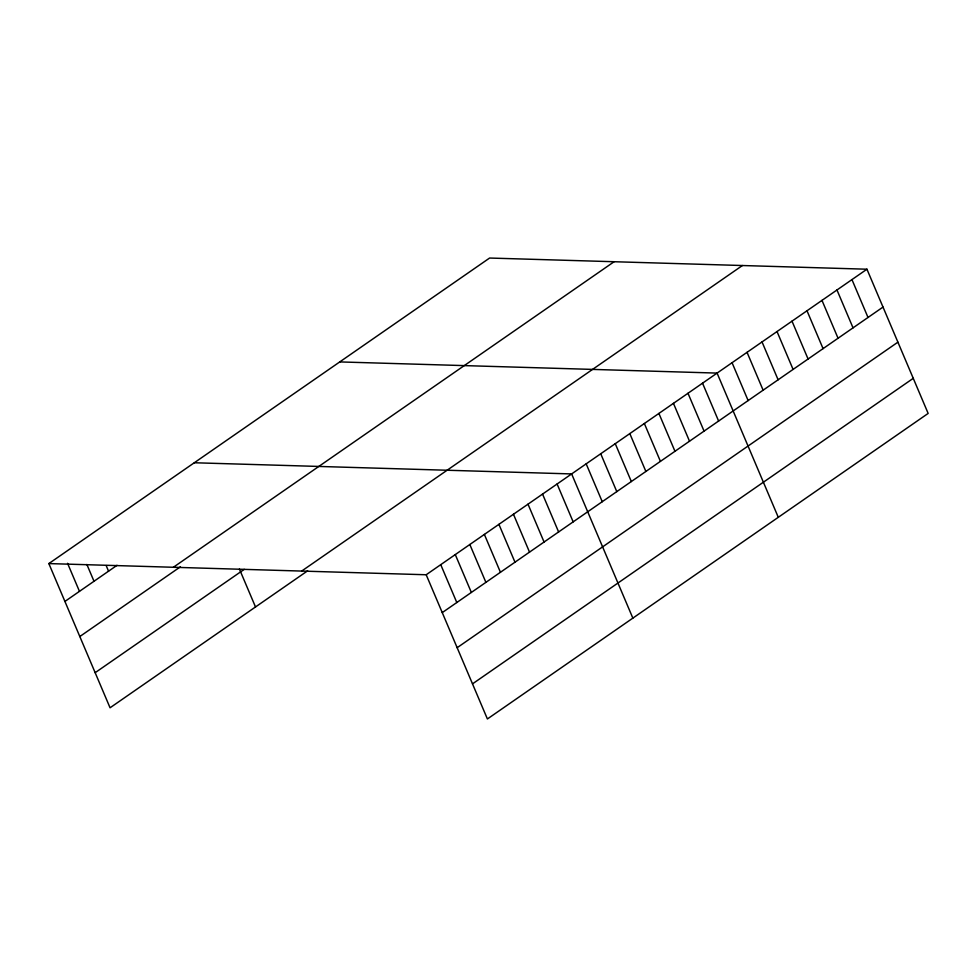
<?xml version="1.0" encoding="UTF-8"?>
<svg xmlns="http://www.w3.org/2000/svg" width="977" height="977" viewBox="0 0 977 977"><rect width="100%" height="100%" fill="white"/><g stroke="black" fill="none" stroke-linecap="round" stroke-linejoin="round"><path stroke-width="1.47" d="M48.85 563.582L489.599 258.038L866.941 269.212L928.15 413.418L487.401 718.962L426.192 574.757L48.85 563.582L110.059 707.788L307.633 570.824M64.922 601.441L117.032 565.304M173.369 567.271L614.118 261.726M79.821 636.528L180.415 566.794M95.16 672.689L244.25 569.347M301.673 571.069L742.41 265.524M426.192 574.757L866.941 269.212M442.263 612.603L883.013 307.071M457.151 647.702L897.9 342.17M472.502 683.863L913.251 378.331M339.74 361.917L717.081 373.092L778.29 517.309M194.301 462.756L571.643 473.93L632.852 618.136M851.956 279.605L868.016 317.464M836.971 289.986L853.031 327.845M821.987 300.379L838.046 338.237M807.002 310.771L823.061 348.618M792.005 321.152L808.077 359.011M777.02 331.545L793.092 369.404M762.036 341.938L778.107 379.784M747.051 352.318L763.122 390.177M732.066 362.711L748.138 400.57M702.536 383.179L718.608 421.038M687.991 393.267L704.063 431.113M673.446 403.342L689.518 441.201M658.901 413.43L674.973 451.289M644.356 423.505L660.428 461.364M629.811 433.593L645.882 471.451M615.266 443.68L631.337 481.539M600.721 453.755L616.792 491.614M586.176 463.843L602.247 501.702M557.098 484.006L573.157 521.865M542.553 494.093L558.612 531.952M528.007 504.169L544.067 542.027M513.462 514.256L529.522 552.115M498.917 524.344L514.977 562.19M484.372 534.419L500.444 572.278M469.827 544.507L485.899 582.365M455.282 554.582L471.354 592.441M440.737 564.669L456.809 602.528M239.426 569.078L255.51 606.961M106.175 565.573L108.557 571.191M86.868 564.45L94.012 581.266M67.56 563.314L79.467 591.354"/></g></svg>
